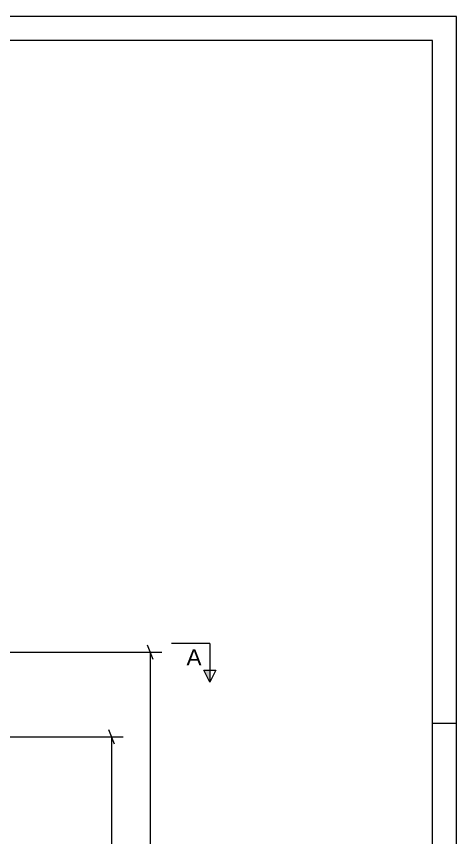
# Model space of a CAD drawing. Header units: millimetres. Extents: x -85 to 756, y -444 to 150.
# Drawn here: x 664.6 to 756.2, y -20.9 to 149.8 of the extents above; entities that cross this region are included whole.
import ezdxf

# ---------------------------------------------------------------- set-up
doc = ezdxf.new("R2010")
doc.units = ezdxf.units.MM
doc.styles.add('Arial', font='ARIAL.TTF', dxfattribs={"height": 0.2})
doc.styles.add('Arial Narrow', font='ARIALN.TTF', dxfattribs={"height": 0.2})

# ---------------------------------------------------------------- blocks, each defined once
blk = doc.blocks.new('Unknown-814409655-1133')
at = {"color": 5, "linetype": 'Continuous'}
for p, q in [((756.25, 149.79), (-84.75, 149.79)), ((756.25, -444.21), (756.25, 149.79)), ((751.25, 144.79), (-79.75, 144.79)), ((751.25, -439.21), (751.25, 144.79)), ((756.25, 2.79), (751.25, 2.79))]:
    blk.add_line(p, q, dxfattribs=at)
blk = doc.blocks.new('StraightDimension-814409655-5021 - 3620')
at = {"color": 7, "linetype": 'Continuous'}
for p, q in [((645.45, -3), (645.45, -72.81)), ((667.07, -122.22), (667.07, -67.56)), ((646.95, -69.81), (643.95, -71.01)), ((665.57, -71.01), (668.57, -69.81)), ((645.45, -70.41), (667.07, -70.41))]:
    blk.add_line(p, q, dxfattribs=at)
at = {"color": 0}
blk.add_wipeout([(660.51, -69.66), (660.51, -65.46), (652, -65.46), (652, -69.66)], dxfattribs=at)
at = {"color": 3, "style": 'Arial Narrow'}
blk.add_text('1251', height=2.863, dxfattribs=at).set_placement((652.6, -69.06))
blk = doc.blocks.new('StraightDimension-814409655-4644 - 3620')
at = {"color": 7, "linetype": 'Continuous'}
for p, q in [((693.12, 16.1), (691.92, 19.1)), ((643.65, 17.6), (694.92, 17.6)), ((692.52, -133.6), (692.52, 17.6)), ((691.92, -132.1), (693.12, -135.1)), ((556.73, -133.6), (694.92, -133.6))]:
    blk.add_line(p, q, dxfattribs=at)
at = {"color": 0}
blk.add_wipeout([(691.77, -53.75), (687.57, -53.75), (687.57, -62.26), (691.77, -62.26)], dxfattribs=at)
at = {"color": 3, "style": 'Arial Narrow'}
blk.add_text('3780', height=2.863, rotation=90.0002, dxfattribs=at).set_placement((691.17, -61.66))
blk = doc.blocks.new('StraightDimension-814409655-5372 - 3620')
at = {"color": 7, "linetype": 'Continuous'}
for p, q in [((647.09, 0), (686.87, 0)), ((685.07, -1.5), (683.87, 1.5)), ((684.47, -125.86), (684.47, 0)), ((683.87, -124.36), (685.07, -127.36)), ((668.71, -125.86), (686.87, -125.86))]:
    blk.add_line(p, q, dxfattribs=at)
at = {"color": 0}
blk.add_wipeout([(683.72, -58.67), (679.52, -58.67), (679.52, -67.19), (683.72, -67.19)], dxfattribs=at)
at = {"color": 3, "style": 'Arial Narrow'}
blk.add_text('3147', height=2.863, rotation=90.0002, dxfattribs=at).set_placement((683.12, -66.59))
blk = doc.blocks.new('SectionMark-814409655-5515 - 3620')
at = {"linetype": 'Continuous'}
blk.add_hatch(color=6, dxfattribs=at).paths.add_polyline_path([(703.66, 13.9), (704.91, 13.9), (704.91, 11.4)])
at = {"color": 6, "linetype": 'Continuous'}
for p, q in [((704.91, 19.4), (696.91, 19.4)), ((704.91, 19.4), (704.91, 11.4)), ((703.66, 13.9), (706.16, 13.9)), ((704.91, 11.4), (703.66, 13.9)), ((706.16, 13.9), (704.91, 11.4))]:
    blk.add_line(p, q, dxfattribs=at)
at = {"color": 0, "linetype": 'Continuous'}
blk.add_wipeout([(703.16, 14.9), (703.16, 18.4), (700.05, 18.4), (700.05, 14.9)], dxfattribs=at)
at = {"color": 3, "linetype": 'Continuous', "style": 'Arial'}
blk.add_text('A', height=3.34, dxfattribs=at).set_placement((700.05, 14.9))

msp = doc.modelspace()

# ---------------------------------------------------------------- block references
msp.add_blockref('Unknown-814409655-1133', (0, 0))

# ---------------------------------------------------------------- next in the draw order: block references
msp.add_blockref('StraightDimension-814409655-5021 - 3620', (0, 0))

# ---------------------------------------------------------------- next in the draw order: block references
msp.add_blockref('StraightDimension-814409655-4644 - 3620', (0, 0))

# ---------------------------------------------------------------- next in the draw order: block references
for name in ['SectionMark-814409655-5515 - 3620', 'StraightDimension-814409655-5372 - 3620']:
    msp.add_blockref(name, (0, 0))

doc.saveas('drawing.dxf')
